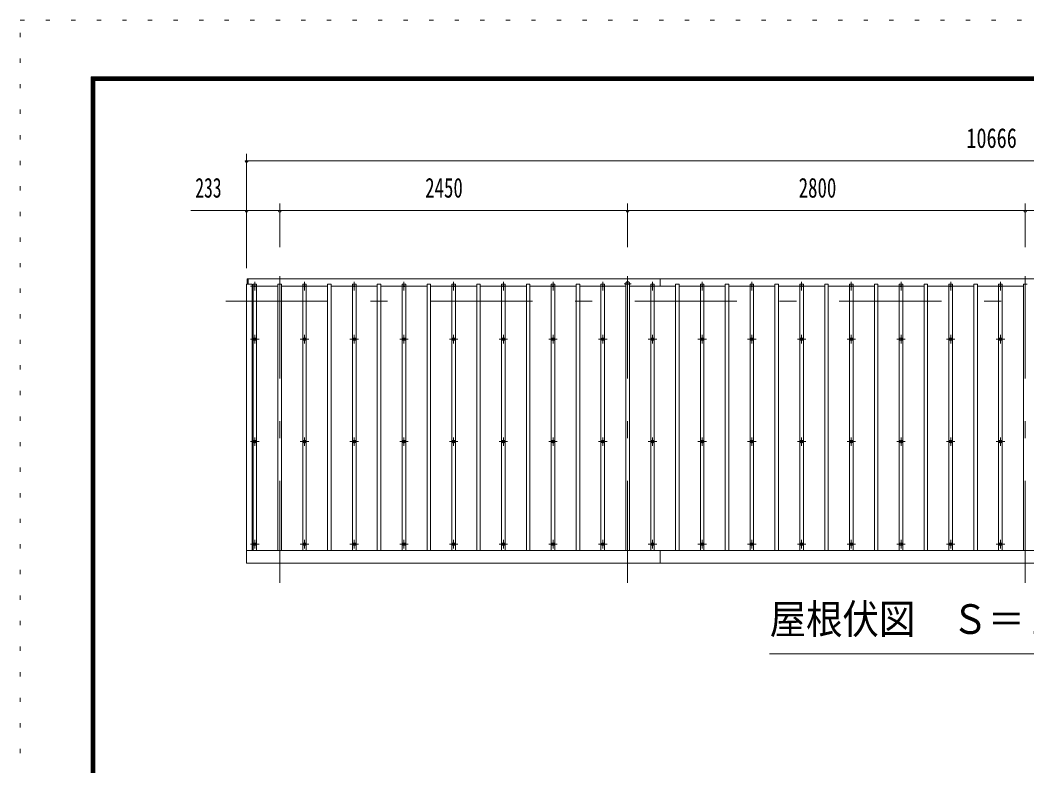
# Model space of a CAD drawing. Units: millimetres, scale not verified, with parts at other scales. Extents: x -27018 to 27029, y -10500 to 10500.
# Drawn here: x -2671 to 4418, y 5250 to 10500 of the extents above; entities that cross this region are included whole.
import ezdxf
from ezdxf.enums import TextEntityAlignment as Align

# ---------------------------------------------------------------- set-up
doc = ezdxf.new("R2010")
doc.units = ezdxf.units.MM
doc.header["$LTSCALE"] = 60
doc.linetypes.add('USER3', pattern=[24, 12, -5, 2, -5])
doc.linetypes.add('USER4', pattern=[3, 0.5, -2.5])
for name, color, linetype, lineweight in [('0-2_1-05BOLD', 7, 'Continuous', 18), ('0-3_1-25CENTER', 3, 'USER3', 18), ('0-4_1-45THIN', 4, 'Continuous', 18), ('0-5_1-55DIM', 3, 'Continuous', 18), ('0-C_F-F1PAPER', 5, 'Continuous', 18), ('0-D_F-E_J_ADD', 5, 'USER4', 18)]:
    doc.layers.add(name, color=color, linetype=linetype, lineweight=lineweight)
doc.styles.add('ＭＳ ゴシック', font='')
doc.styles.get('ＭＳ ゴシック').set_extended_font_data('MS Gothic')

msp = doc.modelspace()

# ---------------------------------------------------------------- linework, layer by layer
at = {"layer": '0-2_1-05BOLD'}
for p, q in [((-1066.51, 8641.19), (-1066.51, 8677.67)), ((1836.48, 8626.18), (1836.48, 8677.67)), ((9589.49, 6765.11), (-1076.52, 6765.11)), ((1836.48, 6677.67), (1836.48, 6765.11))]:
    msp.add_line(p, q, dxfattribs=at)
for points in [[(9584.48, 8641.19), (9584.48, 8677.67), (-1071.51, 8677.67), (-1071.51, 8641.19)], [(-1076.52, 8641.19), (-1076.52, 6677.67), (9589.49, 6677.67), (9589.49, 8641.19), (9549.48, 8641.19), (9549.48, 6765.11)], [(-1036.52, 6765.11), (-1036.52, 8641.19), (-1076.52, 8641.19)]]:
    msp.add_lwpolyline(points, dxfattribs=at)
for centre in [(-1018.51, 8254.17), (-668.51, 8254.17), (-318.52, 8254.17), (31.49, 8254.17), (381.49, 8254.17), (731.49, 8254.17), (1081.48, 8254.17), (1431.49, 8254.17), (1781.48, 8254.17), (2131.49, 8254.17), (2481.48, 8254.17), (2831.49, 8254.17), (3181.49, 8254.17), (3531.48, 8254.17), (3881.48, 8254.17), (4231.49, 8254.17), (-1018.51, 7532.51), (-668.51, 7532.51), (-318.52, 7532.51), (31.49, 7532.51), (381.49, 7532.51), (731.49, 7532.51), (1081.48, 7532.51), (1431.49, 7532.51), (1781.48, 7532.51), (2131.49, 7532.51), (2481.48, 7532.51), (2831.49, 7532.51), (3181.49, 7532.51), (3531.48, 7532.51), (3881.48, 7532.51), (4231.49, 7532.51), (-1018.51, 6810.85), (-668.51, 6810.85), (-318.52, 6810.85), (31.49, 6810.85), (381.49, 6810.85), (731.49, 6810.85), (1081.48, 6810.85), (1431.49, 6810.85), (1781.48, 6810.85), (2131.49, 6810.85), (2481.48, 6810.85), (2831.49, 6810.85), (3181.49, 6810.85), (3531.48, 6810.85), (3881.48, 6810.85), (4231.49, 6810.85)]:
    msp.add_circle(centre, 10, dxfattribs=at)
for centre, radius, start, end in [((1606.49, 8642.67), 15, 326.44154, 213.55197), ((-1018.51, 8616.22), 14.5, 46.39838, 133.60162), ((-1018.51, 8637.22), 14.5, 226.3961, 313.6039), ((-668.51, 8616.22), 14.5, 46.39838, 133.60162), ((-668.51, 8637.22), 14.5, 226.3961, 313.6039), ((-318.52, 8616.22), 14.5, 46.39838, 133.60162), ((-318.52, 8637.22), 14.5, 226.3961, 313.6039), ((31.49, 8616.22), 14.5, 46.39838, 133.60162), ((31.49, 8637.22), 14.5, 226.3961, 313.6039), ((381.49, 8616.22), 14.5, 46.39838, 133.60162), ((381.49, 8637.22), 14.5, 226.3961, 313.6039), ((731.49, 8616.22), 14.5, 46.39838, 133.60162), ((731.49, 8637.22), 14.5, 226.3961, 313.6039), ((1081.48, 8616.22), 14.5, 46.39838, 133.60162), ((1081.48, 8637.22), 14.5, 226.3961, 313.6039), ((1431.49, 8616.22), 14.5, 46.39838, 133.60162), ((1431.49, 8637.22), 14.5, 226.3961, 313.6039), ((1781.48, 8616.22), 14.5, 46.39838, 133.60162), ((1781.48, 8637.22), 14.5, 226.3961, 313.6039), ((2131.49, 8616.22), 14.5, 46.39838, 133.60162), ((2131.49, 8637.22), 14.5, 226.3961, 313.6039), ((2481.48, 8616.22), 14.5, 46.39838, 133.60162), ((2481.48, 8637.22), 14.5, 226.3961, 313.6039), ((2831.49, 8616.22), 14.5, 46.39838, 133.60162), ((2831.49, 8637.22), 14.5, 226.3961, 313.6039), ((3181.49, 8616.22), 14.5, 46.39838, 133.60162), ((3181.49, 8637.22), 14.5, 226.3961, 313.6039), ((3531.48, 8616.22), 14.5, 46.39838, 133.60162), ((3531.48, 8637.22), 14.5, 226.3961, 313.6039), ((3881.48, 8616.22), 14.5, 46.39838, 133.60162), ((3881.48, 8637.22), 14.5, 226.3961, 313.6039), ((4231.49, 8616.22), 14.5, 46.39838, 133.60162), ((4231.49, 8637.22), 14.5, 226.3961, 313.6039)]:
    msp.add_arc(centre, radius, start, end, dxfattribs=at)
at = {"layer": '0-3_1-25CENTER'}
for p, q in [((-843.51, 6537.67), (-843.51, 8827.67)), ((1606.49, 6537.67), (1606.49, 8827.67)), ((4406.49, 6537.67), (4406.49, 8827.67)), ((-1018.51, 8656.72), (-1018.51, 8596.72)), ((-668.51, 8656.72), (-668.51, 8596.72)), ((-318.52, 8656.72), (-318.52, 8596.72)), ((31.49, 8596.72), (31.49, 8656.72)), ((381.49, 8656.72), (381.49, 8596.72)), ((731.49, 8596.72), (731.49, 8656.72)), ((1081.48, 8656.72), (1081.48, 8596.72)), ((1431.49, 8656.72), (1431.49, 8596.72)), ((1781.48, 8656.72), (1781.48, 8596.72)), ((2131.49, 8656.72), (2131.49, 8596.72)), ((2481.48, 8596.72), (2481.48, 8656.72)), ((2831.49, 8656.72), (2831.49, 8596.72)), ((3181.49, 8596.72), (3181.49, 8656.72)), ((3531.48, 8656.72), (3531.48, 8596.72)), ((3881.48, 8596.72), (3881.48, 8656.72)), ((4231.49, 8656.72), (4231.49, 8596.72)), ((-1048.51, 8626.72), (-988.51, 8626.72)), ((-638.51, 8626.72), (-698.51, 8626.72)), ((-288.52, 8626.72), (-348.51, 8626.72)), ((1.49, 8626.72), (61.48, 8626.72)), ((411.49, 8626.72), (351.49, 8626.72)), ((701.49, 8626.72), (761.48, 8626.72)), ((1111.48, 8626.72), (1051.49, 8626.72)), ((1461.49, 8626.72), (1401.48, 8626.72)), ((1581.49, 8642.67), (1631.49, 8642.67)), ((1751.49, 8626.72), (1811.49, 8626.72)), ((2161.48, 8626.72), (2101.49, 8626.72)), ((2451.49, 8626.72), (2511.48, 8626.72)), ((2861.48, 8626.72), (2801.49, 8626.72)), ((3151.49, 8626.72), (3211.48, 8626.72)), ((3561.48, 8626.72), (3501.49, 8626.72)), ((3851.48, 8626.72), (3911.48, 8626.72)), ((4261.49, 8626.72), (4201.49, 8626.72)), ((-1223.51, 8521.68), (9736.49, 8521.68)), ((-988.51, 8254.17), (-1048.51, 8254.17)), ((-1018.51, 8284.17), (-1018.51, 8224.17)), ((-638.51, 8254.17), (-698.51, 8254.17)), ((-668.51, 8284.17), (-668.51, 8224.17)), ((-288.52, 8254.17), (-348.51, 8254.17)), ((-318.52, 8284.17), (-318.52, 8224.17)), ((1.49, 8254.17), (61.48, 8254.17)), ((31.49, 8224.17), (31.49, 8284.17)), ((411.49, 8254.17), (351.49, 8254.17)), ((381.49, 8284.17), (381.49, 8224.17)), ((701.49, 8254.17), (761.48, 8254.17)), ((731.49, 8224.17), (731.49, 8284.17)), ((1111.48, 8254.17), (1051.49, 8254.17)), ((1081.48, 8284.17), (1081.48, 8224.17)), ((1401.48, 8254.17), (1461.49, 8254.17)), ((1431.49, 8284.17), (1431.49, 8224.17)), ((1751.49, 8254.17), (1811.49, 8254.17)), ((1781.48, 8284.17), (1781.48, 8224.17)), ((2101.49, 8254.17), (2161.48, 8254.17)), ((2131.49, 8284.17), (2131.49, 8224.17)), ((2451.49, 8254.17), (2511.48, 8254.17)), ((2481.48, 8224.17), (2481.48, 8284.17)), ((2801.49, 8254.17), (2861.48, 8254.17)), ((2831.49, 8284.17), (2831.49, 8224.17)), ((3151.49, 8254.17), (3211.48, 8254.17)), ((3181.49, 8224.17), (3181.49, 8284.17)), ((3501.49, 8254.17), (3561.48, 8254.17)), ((3531.48, 8284.17), (3531.48, 8224.17)), ((3851.48, 8254.17), (3911.48, 8254.17)), ((3881.48, 8224.17), (3881.48, 8284.17)), ((4201.49, 8254.17), (4261.49, 8254.17)), ((4231.49, 8284.17), (4231.49, 8224.17)), ((-1048.51, 7532.51), (-988.51, 7532.51)), ((-1018.51, 7562.51), (-1018.51, 7502.51)), ((-698.51, 7532.51), (-638.51, 7532.51)), ((-668.51, 7562.51), (-668.51, 7502.51)), ((-348.51, 7532.51), (-288.52, 7532.51)), ((-318.52, 7502.51), (-318.52, 7562.51)), ((1.49, 7532.51), (61.48, 7532.51)), ((31.49, 7562.51), (31.49, 7502.51)), ((351.49, 7532.51), (411.49, 7532.51)), ((381.49, 7502.51), (381.49, 7562.51)), ((701.49, 7532.51), (761.48, 7532.51)), ((731.49, 7562.51), (731.49, 7502.51)), ((1051.49, 7532.51), (1111.48, 7532.51)), ((1081.48, 7502.51), (1081.48, 7562.51)), ((1401.48, 7532.51), (1461.49, 7532.51)), ((1431.49, 7562.51), (1431.49, 7502.51)), ((1751.49, 7532.51), (1811.49, 7532.51)), ((1781.48, 7502.51), (1781.48, 7562.51)), ((2101.49, 7532.51), (2161.48, 7532.51)), ((2131.49, 7562.51), (2131.49, 7502.51)), ((2451.49, 7532.51), (2511.48, 7532.51)), ((2481.48, 7502.51), (2481.48, 7562.51)), ((2801.49, 7532.51), (2861.48, 7532.51)), ((2831.49, 7562.51), (2831.49, 7502.51)), ((3151.49, 7532.51), (3211.48, 7532.51)), ((3181.49, 7502.51), (3181.49, 7562.51)), ((3501.49, 7532.51), (3561.48, 7532.51)), ((3531.48, 7562.51), (3531.48, 7502.51)), ((3851.48, 7532.51), (3911.48, 7532.51)), ((3881.48, 7502.51), (3881.48, 7562.51)), ((4201.49, 7532.51), (4261.49, 7532.51)), ((4231.49, 7562.51), (4231.49, 7502.51)), ((-988.51, 6810.85), (-1048.51, 6810.85)), ((-1018.51, 6840.85), (-1018.51, 6780.85)), ((-638.51, 6810.85), (-698.51, 6810.85)), ((-668.51, 6840.85), (-668.51, 6780.85)), ((-348.51, 6810.85), (-288.52, 6810.85)), ((-318.52, 6780.85), (-318.52, 6840.85)), ((61.48, 6810.85), (1.49, 6810.85)), ((31.49, 6840.85), (31.49, 6780.85)), ((351.49, 6810.85), (411.49, 6810.85)), ((381.49, 6780.85), (381.49, 6840.85)), ((761.48, 6810.85), (701.49, 6810.85)), ((731.49, 6840.85), (731.49, 6780.85)), ((1051.49, 6810.85), (1111.48, 6810.85)), ((1081.48, 6780.85), (1081.48, 6840.85)), ((1461.49, 6810.85), (1401.48, 6810.85)), ((1431.49, 6840.85), (1431.49, 6780.85)), ((1811.49, 6810.85), (1751.49, 6810.85)), ((1781.48, 6840.85), (1781.48, 6780.85)), ((2161.48, 6810.85), (2101.49, 6810.85)), ((2131.49, 6840.85), (2131.49, 6780.85)), ((2451.49, 6810.85), (2511.48, 6810.85)), ((2481.48, 6780.85), (2481.48, 6840.85)), ((2861.48, 6810.85), (2801.49, 6810.85)), ((2831.49, 6840.85), (2831.49, 6780.85)), ((3151.49, 6810.85), (3211.48, 6810.85)), ((3181.49, 6780.85), (3181.49, 6840.85)), ((3561.48, 6810.85), (3501.49, 6810.85)), ((3531.48, 6840.85), (3531.48, 6780.85)), ((3851.48, 6810.85), (3911.48, 6810.85)), ((3881.48, 6780.85), (3881.48, 6840.85)), ((4261.49, 6810.85), (4201.49, 6810.85)), ((4231.49, 6840.85), (4231.49, 6780.85))]:
    msp.add_line(p, q, dxfattribs=at)
at = {"layer": '0-4_1-45THIN'}
for p, q in [((-1031.01, 8626.18), (-1036.52, 8626.18)), ((-1006.01, 6765.11), (-1006.01, 8641.19)), ((-856.01, 8626.18), (-1006.01, 8626.18)), ((-831.01, 8641.19), (-831.01, 6765.11)), ((-681.02, 8626.18), (-831.01, 8626.18)), ((-656.01, 8641.19), (-656.01, 6765.11)), ((-506.02, 8626.18), (-656.01, 8626.18)), ((-481.01, 8641.19), (-481.01, 6765.11)), ((-331.01, 8626.18), (-481.01, 8626.18)), ((-306.01, 8641.19), (-306.01, 6765.11)), ((-156.02, 8626.18), (-306.01, 8626.18)), ((-131.02, 8641.19), (-131.02, 6765.11)), ((18.99, 8626.18), (-131.02, 8626.18)), ((43.99, 8641.19), (43.99, 6765.11)), ((193.98, 8626.18), (43.99, 8626.18)), ((218.99, 8641.19), (218.99, 6765.11)), ((368.99, 8626.18), (218.99, 8626.18)), ((393.99, 8641.19), (393.99, 6765.11)), ((543.99, 8626.18), (393.99, 8626.18)), ((568.99, 8641.19), (568.99, 6765.11)), ((718.99, 8626.18), (568.99, 8626.18)), ((743.99, 8641.19), (743.99, 6765.11)), ((893.98, 8626.18), (743.99, 8626.18)), ((918.99, 8641.19), (918.99, 6765.11)), ((1068.99, 8626.18), (918.99, 8626.18)), ((1093.99, 8641.19), (1093.99, 6765.11)), ((1243.99, 8626.18), (1093.99, 8626.18)), ((1268.99, 8641.19), (1268.99, 6765.11)), ((1418.99, 8626.18), (1268.99, 8626.18)), ((1443.99, 8641.19), (1443.99, 6765.11)), ((1593.98, 8626.18), (1443.99, 8626.18)), ((1618.98, 8641.19), (1618.98, 6765.11)), ((1768.99, 8626.18), (1618.98, 8626.18)), ((1793.99, 8641.19), (1793.99, 6765.11)), ((1943.98, 8626.18), (1793.99, 8626.18)), ((1968.98, 8641.19), (1968.98, 6765.11)), ((2118.99, 8626.18), (1968.98, 8626.18)), ((2143.99, 8641.19), (2143.99, 6765.11)), ((2293.98, 8626.18), (2143.99, 8626.18)), ((2318.99, 8641.19), (2318.99, 6765.11)), ((2468.99, 8626.18), (2318.99, 8626.18)), ((2493.99, 8641.19), (2493.99, 6765.11)), ((2643.98, 8626.18), (2493.99, 8626.18)), ((2668.99, 8641.19), (2668.99, 6765.11)), ((2818.99, 8626.18), (2668.99, 8626.18)), ((2843.99, 8641.19), (2843.99, 6765.11)), ((2993.99, 8626.18), (2843.99, 8626.18)), ((3018.99, 8641.19), (3018.99, 6765.11)), ((3168.99, 8626.18), (3018.99, 8626.18)), ((3193.99, 8641.19), (3193.99, 6765.11)), ((3343.98, 8626.18), (3193.99, 8626.18)), ((3368.99, 8641.19), (3368.99, 6765.11)), ((3518.99, 8626.18), (3368.99, 8626.18)), ((3693.99, 8626.18), (3543.98, 8626.18)), ((3543.99, 8641.19), (3543.99, 6765.11)), ((3718.99, 8641.19), (3718.99, 6765.11)), ((3868.98, 8626.18), (3718.99, 8626.18)), ((4043.99, 8626.18), (3893.98, 8626.18)), ((3893.99, 8641.19), (3893.99, 6765.11)), ((4068.99, 8641.19), (4068.99, 6765.11)), ((4218.98, 8626.18), (4068.99, 8626.18)), ((4243.99, 8641.19), (4243.99, 6765.11)), ((4393.99, 8626.18), (4243.99, 8626.18))]:
    msp.add_line(p, q, dxfattribs=at)
for points in [[(-1006.01, 8641.19), (-1031.01, 8641.19), (-1031.01, 6765.11)], [(-856.01, 6765.11), (-856.01, 8641.19), (-831.01, 8641.19)], [(-681.02, 6765.11), (-681.02, 8641.19), (-656.01, 8641.19)], [(-506.02, 6765.11), (-506.02, 8641.19), (-481.01, 8641.19)], [(-331.01, 6765.11), (-331.01, 8641.19), (-306.01, 8641.19)], [(-156.02, 6765.11), (-156.02, 8641.19), (-131.02, 8641.19)], [(18.99, 6765.11), (18.99, 8641.19), (43.99, 8641.19)], [(193.98, 6765.11), (193.98, 8641.19), (218.99, 8641.19)], [(368.99, 6765.11), (368.99, 8641.19), (393.99, 8641.19)], [(543.99, 6765.11), (543.99, 8641.19), (568.99, 8641.19)], [(718.99, 6765.11), (718.99, 8641.19), (743.99, 8641.19)], [(893.98, 6765.11), (893.98, 8641.19), (918.99, 8641.19)], [(1068.99, 6765.11), (1068.99, 8641.19), (1093.99, 8641.19)], [(1243.99, 6765.11), (1243.99, 8641.19), (1268.99, 8641.19)], [(1418.99, 6765.11), (1418.99, 8641.19), (1443.99, 8641.19)], [(1593.98, 6765.11), (1593.98, 8641.19), (1618.98, 8641.19)], [(1768.99, 6765.11), (1768.99, 8641.19), (1793.99, 8641.19)], [(1943.98, 6765.11), (1943.98, 8641.19), (1968.98, 8641.19)], [(2118.99, 6765.11), (2118.99, 8641.19), (2143.99, 8641.19)], [(2293.98, 6765.11), (2293.98, 8641.19), (2318.99, 8641.19)], [(2468.99, 6765.11), (2468.99, 8641.19), (2493.99, 8641.19)], [(2643.98, 6765.11), (2643.98, 8641.19), (2668.99, 8641.19)], [(2818.99, 6765.11), (2818.99, 8641.19), (2843.99, 8641.19)], [(2993.99, 6765.11), (2993.99, 8641.19), (3018.99, 8641.19)], [(3168.99, 6765.11), (3168.99, 8641.19), (3193.99, 8641.19)], [(3343.98, 6765.11), (3343.98, 8641.19), (3368.99, 8641.19)], [(3518.99, 6765.11), (3518.99, 8641.19), (3543.99, 8641.19)], [(3693.99, 6765.11), (3693.99, 8641.19), (3718.99, 8641.19)], [(3868.99, 6765.11), (3868.99, 8641.19), (3893.99, 8641.19)], [(4043.99, 6765.11), (4043.99, 8641.19), (4068.99, 8641.19)], [(4218.99, 6765.11), (4218.99, 8641.19), (4243.99, 8641.19)], [(4393.99, 6765.11), (4393.99, 8641.19), (4418.99, 8641.19)]]:
    msp.add_lwpolyline(points, dxfattribs=at)
at = {"layer": '0-5_1-55DIM'}
for p, q in [((-1066.51, 9508.67), (-1086.51, 9508.67)), ((-1076.51, 9558.67), (-1076.51, 8752.68)), ((-1076.51, 9508.67), (9589.48, 9508.67)), ((9981.98, 9158.67), (-1469.01, 9158.67)), ((-1066.51, 9158.67), (-1086.51, 9158.67)), ((-833.51, 9158.67), (-853.51, 9158.67)), ((-843.51, 8902.68), (-843.51, 9208.67)), ((1616.48, 9158.67), (1596.48, 9158.67)), ((1606.48, 8902.68), (1606.49, 9208.67)), ((4416.49, 9158.67), (4396.49, 9158.67)), ((4406.48, 8902.68), (4406.49, 9208.67)), ((5906.49, 6037.67), (2606.49, 6037.67))]:
    msp.add_line(p, q, dxfattribs=at)
for centre in [(-1076.51, 9508.67), (-1076.51, 9158.67), (-843.51, 9158.67), (1606.48, 9158.67), (4406.49, 9158.67)]:
    msp.add_arc(centre, 10, 180, 0, dxfattribs=at)
at = {"layer": '0-C_F-F1PAPER'}
for points in [[(26528.82, -10000), (26528.82, 10100), (-2171.18, 10100), (-2171.18, -10000)], [(26526.32, -9997.5), (26526.32, 10097.5), (-2168.68, 10097.5), (-2168.68, -9997.5)], [(26523.82, -9995), (-2166.18, -9995), (-2166.18, 10095), (26523.82, 10095)], [(26521.32, -9992.5), (26521.32, 10092.5), (-2163.68, 10092.5), (-2163.68, -9992.5)], [(26518.82, -9990), (-2161.18, -9990), (-2161.18, 10090), (26518.82, 10090)], [(26516.32, -9987.5), (26516.32, 10087.5), (-2158.68, 10087.5), (-2158.68, -9987.5)], [(26513.82, -9985), (-2156.18, -9985), (-2156.18, 10085), (26513.82, 10085)], [(26511.32, -9982.5), (26511.32, 10082.5), (-2153.68, 10082.5), (-2153.68, -9982.5)], [(26508.82, -9980), (26508.82, 10080), (-2151.18, 10080), (-2151.18, -9980)], [(26506.32, -9977.5), (26506.32, 10077.5), (-2148.68, 10077.5), (-2148.68, -9977.5)], [(26503.82, -9975), (-2146.18, -9975), (-2146.18, 10075), (26503.82, 10075)]]:
    msp.add_lwpolyline(points, close=True, dxfattribs=at)
at = {"layer": '0-D_F-E_J_ADD'}
msp.add_lwpolyline([(27028.82, -10500), (-2671.18, -10500), (-2671.18, 10500), (27028.82, 10500)], close=True, dxfattribs=at)

# ---------------------------------------------------------------- texts
at = {"layer": '0-5_1-55DIM', "color": 7, "style": 'ＭＳ ゴシック'}
for s, height, width, p in [('10666', 139.3, 0.75, (3991.79, 9558.67)), ('233', 139.3, 0.65, (-1437.73, 9208.67)), ('2450', 139.3, 0.7, (180.78, 9208.67)), ('2800', 139.3, 0.7, (2810.85, 9208.67)), ('屋根伏図\u3000Ｓ＝１／５０', 208.9, 0.9, (2606.49, 6116.17))]:
    msp.add_text(s, height=height, dxfattribs=dict(at, width=width)).set_placement(p, align=Align.BOTTOM_LEFT)

doc.saveas('drawing.dxf')
